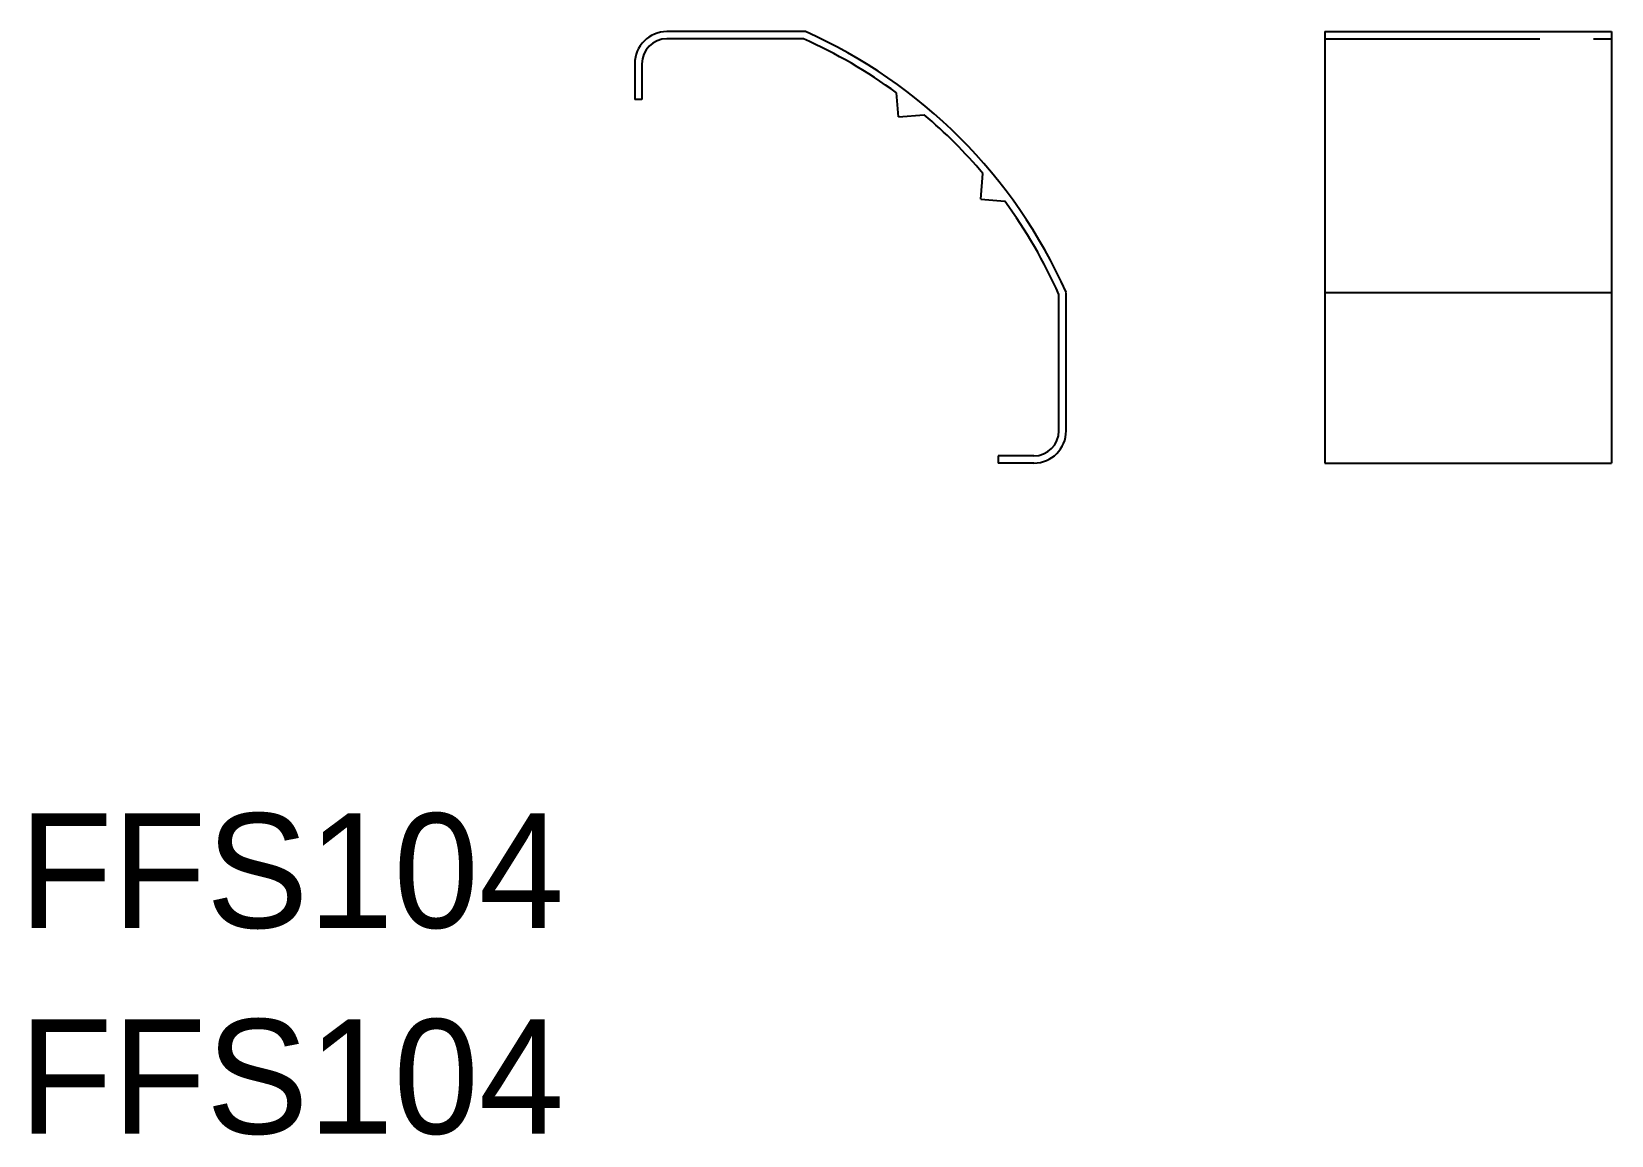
# Model space of a CAD drawing. Extents: x 1.7 to 45.9, y 1.9 to 32.8.
import ezdxf

# ---------------------------------------------------------------- set-up
doc = ezdxf.new("R2010")
doc.units = 0
doc.linetypes.add('DASHED', pattern=[7.5, 6, -1.5])
doc.layers.get('0').update_dxf_attribs({"linetype": 'CONTINUOUS'})

msp = doc.modelspace()

# ---------------------------------------------------------------- linework, layer by layer
at = {"color": 7, "linetype": 'CONTINUOUS'}
for p, q in [((23.352, 32.753), (19.484, 32.753)), ((37.864, 32.753), (45.864, 32.753)), ((37.864, 32.753), (37.864, 20.703)), ((45.864, 32.753), (45.864, 20.703)), ((23.295, 32.553), (19.484, 32.553)), ((18.584, 31.853), (18.584, 30.853)), ((18.784, 31.853), (18.784, 30.853)), ((25.956, 30.368), (25.897, 31.04)), ((18.784, 30.853), (18.584, 30.853)), ((25.956, 30.368), (26.67, 30.431)), ((28.249, 28.075), (28.311, 28.79)), ((28.249, 28.075), (28.921, 28.017)), ((30.434, 21.603), (30.434, 25.414)), ((30.634, 21.603), (30.634, 25.471)), ((37.864, 25.471), (45.864, 25.471)), ((28.734, 20.903), (28.734, 20.703)), ((29.734, 20.903), (28.734, 20.903)), ((29.734, 20.703), (28.734, 20.703)), ((37.864, 20.703), (45.864, 20.703))]:
    msp.add_line(p, q, dxfattribs=at)
at = {"color": 3, "linetype": 'DASHED'}
msp.add_line((37.864, 32.553), (45.864, 32.553), dxfattribs=at)
at = {"color": 7, "linetype": 'CONTINUOUS'}
for centre, radius, start, end in [((19.484, 31.853), 0.9, 90, 180), ((17.484, 19.603), 14.4, 24.0494, 65.9506), ((19.484, 31.853), 0.7, 90, 180), ((17.525, 19.629), 14.154, 53.7337, 65.9422), ((17.554, 19.674), 14.1, 40.2796, 49.7204), ((17.523, 19.653), 14.137, 24.0453, 36.2698), ((29.734, 21.603), 0.7, 270, 0), ((29.734, 21.603), 0.9, 270, 0)]:
    msp.add_arc(centre, radius, start, end, dxfattribs=at)

# ---------------------------------------------------------------- texts
for p in [(1.388, 7.721), (1.388, 1.971)]:
    msp.add_text('FFS104', height=3.2, dxfattribs=at).set_placement(p)

doc.saveas('drawing.dxf')
